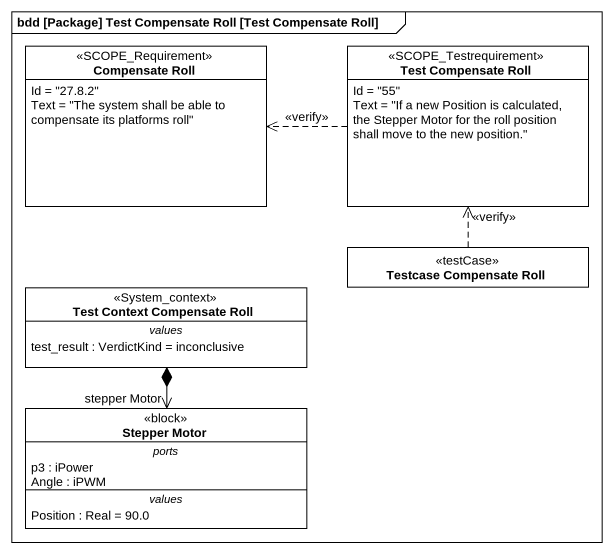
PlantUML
@startuml
mainframe bdd [Package] Test Compensate Roll [Test Compensate Roll]
hide circle
hide empty members
class "Compensate Roll" as Compensate_Roll <<SCOPE_Requirement>> {
  Id = "27.8.2"
  Text = "The system shall be able to compensate its platforms roll"
}
class "Test Compensate Roll" as Test_Compensate_Roll <<SCOPE_Testrequirement>> {
  Id = "55"
  Text = "If a new Position is calculated, the Stepper Motor for the roll position shall move to the new position."
}
class "Testcase Compensate Roll" as Testcase_Compensate_Roll <<testCase>>
class "Test Context Compensate Roll" as Test_Context_Compensate_Roll <<System_context>> {
  -- values --
  test_result : VerdictKind = inconclusive
}
class "Stepper Motor" as Stepper_Motor <<block>> {
  -- ports --
  p3 : iPower
  Angle : iPWM
  -- values --
  Position : Real = 90.0
}
Test_Compensate_Roll .left.> Compensate_Roll : <<verify>>
Testcase_Compensate_Roll .up.> Test_Compensate_Roll : <<verify>>
Test_Context_Compensate_Roll *--> "stepper Motor" Stepper_Motor
@enduml
